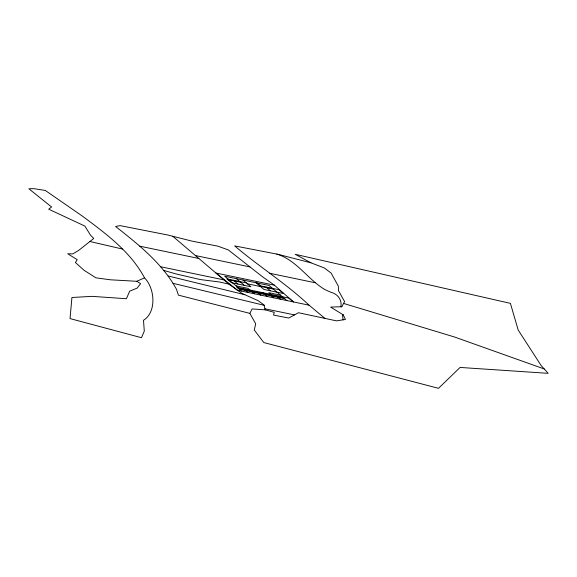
<?xml version="1.0" encoding="UTF-8"?>
<svg xmlns="http://www.w3.org/2000/svg" width="577" height="577" viewBox="0 0 577 577"><rect width="100%" height="100%" fill="white"/><g stroke="black" fill="none" stroke-linecap="round" stroke-linejoin="round"><path stroke-width="0.87" d="M343.077 319.846L342.464 314.378L343.257 314.869L345.45 319.478L336.463 320.862L298.46 312.727L288.752 318.05L273.577 315.092L274.248 312.33L265.196 309.849L252.149 308.933L249.827 313.369L255.676 323.69L254.32 330.066L263.797 342.55L438.498 388.321L460.078 367.441L548.15 373.333L541.118 365.508L518.189 330.051L510.407 303.365L295.193 254.298L310.981 262.823L324.346 267.973L331.104 273.072L338.353 286.156L338.454 290.606L344.577 301.54L341.822 306.719L330.635 307.087L343.257 314.869M144.531 277.869C130.611 251.731 105.894 233.606 82.619 216.281L45.309 190.453L34.014 188.679L28.85 188.766L51.613 207.013L48.684 209.184L84.862 226.076L90.531 235.185L93.741 238.481L78.667 250.411L72.853 253.873L67.725 253.779L77.217 259.65L75.421 262.535L84.083 270.31L95.941 277.84L110.272 279.787L136.778 281.295L144.531 277.869C154.78 288.024 156.951 311.962 143.5 320.293L144.293 331.162L141.459 337.704L70.041 318.591L71.923 297.494L92.01 296.354L126.413 298.727L129.681 291.147L137.153 288.103L140.6 283.639L136.778 281.295M341.822 306.719L340.892 306.748C342.154 299.737 337.74 294.054 331.032 292.308A25.215 4.594 16 0 1 323.957 289.005C307.231 278.655 296.333 259.967 276.693 254.06M264.951 308.796L294.494 314.898M195.415 255.553L249.978 266.92M139.749 246.17L198.849 258.482M269.466 273.231L315.244 282.766M241.309 291.068L236.794 287.252L288.918 298.114L293.441 301.922L274.407 285.189L215.899 273.008L237.515 290.274L309.084 305.19L324.923 318.396M246.408 282.939L226.855 278.871L231.37 282.68L250.923 286.755L242.939 280.018M259.441 285.658L278.987 289.726L283.502 293.542L263.956 289.466L255.972 282.73M228.932 279.802L240.688 282.247M273.296 289.041L261.54 286.596L257.284 283.004M247.454 283.826L260.487 286.538M160.384 266.697L223.999 279.903M236.159 285.896L247.915 288.349L254.342 293.78M280.523 295.143L268.767 292.69L271.911 295.352M239.304 288.558L283.675 297.797M284.778 298.727L240.407 289.488L224.677 276.21L269.048 285.456L286.92 300.567M265.196 309.849L264.086 305.009L258.143 300.667L241.799 293.354L228.968 284.136L219.426 281.98L200.392 279.578L176.165 273.974L163.832 270.425M89.875 241.511L122.374 249.019M274.407 285.189L262.506 276.765L228.362 249.949L217.76 246.134L191.953 241.121L167.979 235.048L120.095 225.629L115.609 226.494C136.72 243.105 158.516 260.386 173.035 283.336L264.151 305.298M168.174 275.986L244.879 294.732M249.827 313.369L178.38 295.135L176.497 289.257L173.035 283.336M310.981 262.823L278.049 254.327L234.651 245.896C258.842 266.487 285.932 283.408 309.084 305.19M343.575 303.423L454.474 336.982L544.212 368.948M265.954 287.014L270.469 290.822M275.893 295.402L280.408 299.211M269.372 294.039L273.887 297.855M262.86 292.683L267.375 296.499M256.339 291.327L260.854 295.135M236.433 278.662L244.403 285.399M233.375 280.227L237.89 284.035M243.306 288.615L247.821 292.424M172.761 236.26L228.968 284.136"/></g></svg>
